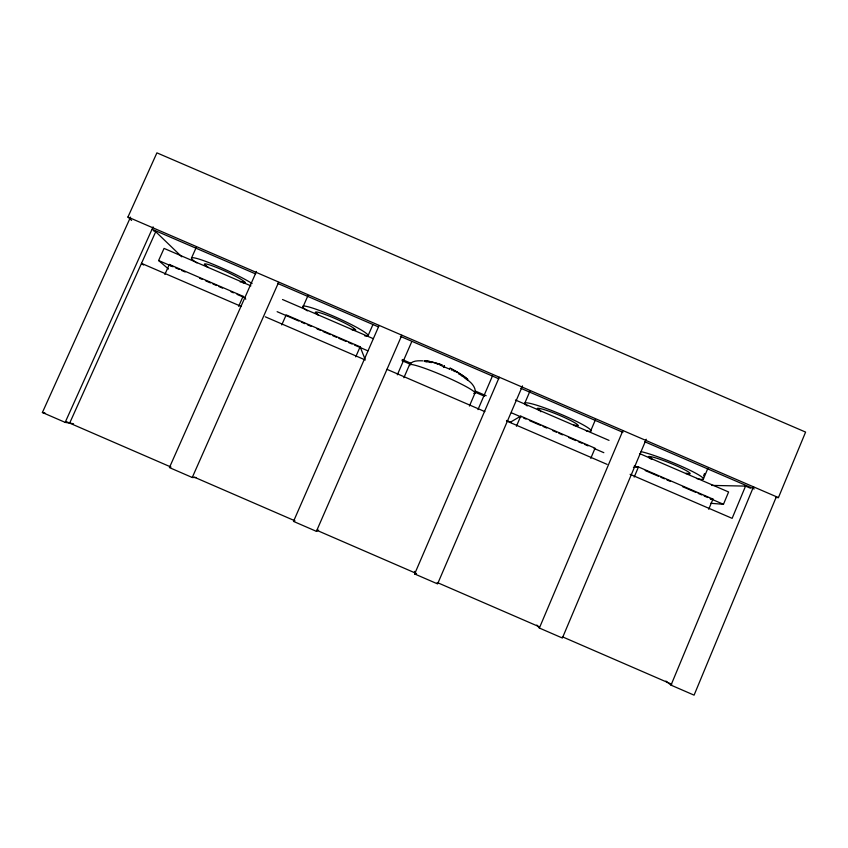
<?xml version="1.0" encoding="UTF-8"?>
<svg xmlns="http://www.w3.org/2000/svg" width="848" height="848" viewBox="0 0 848 848"><rect width="100%" height="100%" fill="white"/><g stroke="black" fill="none" stroke-linecap="round" stroke-linejoin="round"><path stroke-width="1.27" d="M776.439 496.546L694.088 695.148L671.012 685.142L665.903 681.061M776.068 497.479L778.443 497.596L805.6 432.088L156.912 152.852L127.942 217.046L131.62 220.438M750.395 488.194L745.551 486.105L732.131 518.351L630.096 474.297M671.012 685.142L753.554 486.678M703.554 475.898L704.529 473.555M703.427 478.972L707.836 468.403M708.716 509.266L712.967 499.101L638.47 466.951L633.424 467.227M710.751 503.288L723.461 504.306L728.602 491.978L639.562 453.563M646.25 439.253L562.383 638.025L539.37 628.039L536.826 625.05M634.187 477.085L638.47 466.951M590.77 458.344L595.063 448.21L520.746 416.145L509.902 422.484M539.37 628.039L622.909 430.636M590.526 431.293L595.487 419.601M516.421 426.247L520.746 416.145M522.506 385.893L437.589 583.901L414.64 573.948L499.228 377.286M524.891 402.97L529.883 391.31M469.421 406.033L474.965 393.186C476.618 387.886 470.937 382.119 467.513 380.01A58.056 57.982 15.6 0 0 465.022 377.996M477.975 409.626L492.582 375.685M379.109 325.484L293.503 521.403L316.399 531.336L401.814 335.278M397.33 374.805L411.524 342.168M403.881 377.731L409.446 364.916C412.022 360.389 418.244 360.697 422.749 360.835M355.725 356.87L360.124 346.821L286.179 314.905L281.748 324.932M368.202 335.373L372.77 324.922M302.874 307.188L307.972 295.602M238.648 306.329L243.09 296.312L169.324 264.47L164.851 274.466M256.478 271.455L169.42 467.587L192.252 477.488L196.217 477.519M192.252 477.488L278.589 282.426M191.468 258.099L196.206 247.531M130.528 217.13L42.4 412.499L65.169 422.378L153.106 226.872M69.674 423.11L155.725 231.716L153.329 230.677M168.508 269.039L158.618 260.527L164.056 248.4L250.902 285.871M449.949 368.435L450.076 368.212A68.974 0.625 -66.6 0 0 449.588 369.145L443.801 366.707M444.214 365.965L444.447 365.647A68.974 1.018 -66.6 0 0 443.822 366.654M467.524 379.978L467.545 379.957A68.37 68.306 13.3 0 0 458.948 373.894M316.399 531.336L318.636 530.127M711.61 485.406L745.551 486.105M710.338 498.931L712.967 499.101M65.169 422.378L73.532 423.746M42.4 412.499L44.965 412.955M429.788 361.524L438.31 363.75M430.36 362.329L431.356 362.541M436.996 364.036L437.557 364.205M441.448 364.746L442.105 364.958M440.748 364.523L441.66 364.81M440.229 364.364L440.992 364.608M438.246 363.728L439.688 364.195M439.264 364.057L440.25 364.375M127.942 217.046L778.443 497.596M152.301 229.352L255.661 273.936M277.55 283.37L378.484 326.904M400.373 336.338L498.868 378.823M520.757 388.267L622.909 432.321M644.798 441.766L754.243 488.967M282.511 299.514L373.205 338.638M515.467 400.023L609.034 440.388M402.249 359.52L410.771 363.198M475.23 391.013L486.18 395.73M401.963 360.633L410.464 364.301M474.816 392.073L484.526 396.26M158.618 260.527L173.098 266.781M175.515 267.82L179.129 269.378M181.546 270.417L185.161 271.985M199.651 278.239L202.057 279.278M205.682 280.836L210.505 282.925M212.922 283.963L216.547 285.522M218.954 286.571L222.579 288.129M231.027 291.776L233.433 292.814M237.058 294.383L245.507 298.03M277.137 311.682L298.909 321.074M301.337 322.123L304.962 323.692M307.379 324.731L311.015 326.3M317.057 328.907L320.692 330.476M323.109 331.526L330.37 334.653M332.787 335.702L336.423 337.26M338.84 338.31L346.101 341.437M348.517 342.486L352.143 344.055M354.559 345.094L367.873 350.839M511.429 412.796L521.16 416.993M523.587 418.043L526.014 419.092M529.661 420.672L540.611 425.389M543.038 426.438L546.684 428.017M552.769 430.636L556.415 432.215M558.843 433.264L562.489 434.833M568.573 437.462L575.866 440.61M578.294 441.66L581.94 443.228M584.378 444.278L588.024 445.857M594.098 448.475L603.829 452.673M634.378 465.859L637.982 467.418M645.211 470.534L658.451 476.247M660.857 477.286L664.472 478.844M666.878 479.883L670.492 481.452M682.534 486.646L695.773 492.359M698.18 493.398L701.794 494.956M704.2 495.995L707.815 497.553M710.221 498.592L723.461 504.306M506.521 420.47L511.365 422.558M241.277 306.446L141.489 263.368L143.556 265.011M265.286 316.813L365.329 359.997M386.974 369.346L484.865 411.609M506.563 420.968L607.126 464.386M66.462 421.721L170.999 467.057M194.086 477.074L294.977 520.831M316.855 530.318L416.527 573.545M437.186 582.512L539.296 626.789M562.394 636.806L671.786 684.251M454.592 370.608L455.874 371.318M453.807 370.173L454.825 370.735M455.832 371.297L456.818 371.848M453.002 369.728L453.881 370.216M453.245 369.855L451.995 369.166M452.058 369.198L451.263 368.753M456.733 371.795L463.411 376.035A58.385 58.3 16.3 0 1 467.81 379.459A68.762 68.699 13.3 0 0 457.061 372.06L456.955 371.922M451.221 368.721L450.235 368.149M459.118 373.968L459.711 374.328M461.725 375.643L462.287 376.035M169.324 264.47L171.275 266.198M155.725 231.716L181.822 256.838M243.09 296.312L245.782 299.206M360.124 346.821L364.937 358.905M414.587 571.414L414.64 573.948M409.817 365.605A35.701 3.413 23.4 0 1 444.394 376.162A35.701 3.413 23.4 0 1 473.746 393.461M426.745 361.672A58.046 57.961 5.7 0 0 424.212 361.343A68.37 68.296 3.4 0 1 431.261 362.531M439.741 364.926A6.127 1.272 17.9 0 1 443.928 367.47M451.454 370.046A6.127 1.23 29.3 0 1 451.804 370.163M453.245 370.724A6.127 1.23 29.3 0 1 455.302 371.753M449.875 368.477A58.692 0.551 -66.8 0 1 449.599 369.262M443.663 367.025A58.692 0.869 -66.6 0 1 444.129 366.145M429.788 361.545A58.374 58.279 5.9 0 0 424.276 360.686A68.762 68.688 3.4 0 1 437.038 363.421M539.476 410.644A22.059 2.3 22.7 0 1 546.197 410.262A22.059 2.3 22.7 0 1 572.654 421.562A22.059 2.3 22.7 0 1 573.683 425.24M573.651 425.516A6.392 6.349 46.4 0 1 577.848 425.823M537.547 408.429A6.381 6.349 41.1 0 1 540.897 411.768M527.244 405.959A35.945 3.752 22.7 0 1 560.263 414.004A35.945 3.752 22.7 0 1 586.318 430.922M650.914 459.001A22.493 2.268 22.1 0 1 656.808 458.249A22.493 2.268 22.1 0 1 683.986 469.389A22.493 2.268 22.1 0 1 686.064 473.407M685.64 473.523A6.424 6.349 53 0 1 689.382 473.937M648.974 456.51A6.413 6.349 51.4 0 1 651.889 459.001M641.141 451.645A36.644 3.689 22.1 0 1 689.106 469.845A36.644 3.689 22.1 0 1 696.568 478.484M318.17 314.841A22.016 2.29 24.1 0 1 322.452 313.548A22.016 2.29 24.1 0 1 348.38 324.964A22.016 2.29 24.1 0 1 352.916 330.148M351.39 329.628A6.371 6.328 -8.9 0 1 355.588 329.925M315.467 312.626A6.371 6.318 -13.4 0 1 318.339 315.085M307.421 310.866A35.87 3.731 24.1 0 1 334.091 316.431A35.87 3.731 24.1 0 1 364.788 335.872M208.46 267.512A22.398 2.247 24.7 0 1 210.272 265.117A22.398 2.247 24.7 0 1 236.815 276.925A22.398 2.247 24.7 0 1 242.761 282.766M240.196 281.992A6.371 6.307 -17.8 0 1 244.839 282.151M204.813 264.883A6.371 6.296 -19.3 0 1 207.675 267.343M196.927 262.922A36.485 3.657 24.7 0 1 206.191 261.576A36.485 3.657 24.7 0 1 252.1 283.529"/></g></svg>
